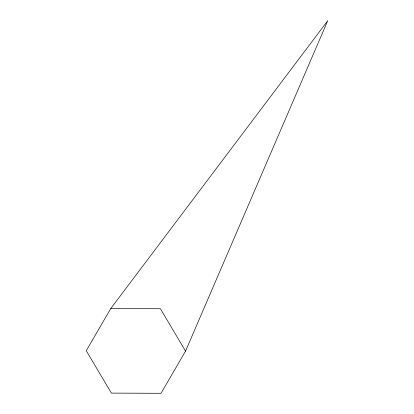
<?xml version="1.0" encoding="UTF-8"?>
<svg xmlns="http://www.w3.org/2000/svg" width="414" height="414" viewBox="0 0 414 414"><rect width="100%" height="100%" fill="white"/><g stroke="black" fill="none" stroke-linecap="round" stroke-linejoin="round"><path stroke-width="0.62" d="M185.539 351.119L327.748 20.7L110.761 308.549L86.252 350.73L111.392 393.109L161.036 393.3L185.539 351.119L160.404 308.746L110.761 308.549"/></g></svg>
